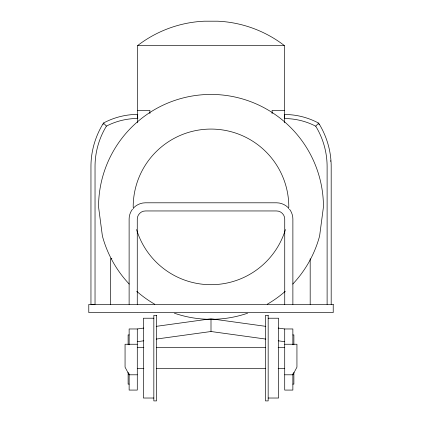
<?xml version="1.0" encoding="UTF-8"?>
<svg xmlns="http://www.w3.org/2000/svg" width="422" height="422" viewBox="0 0 422 422"><rect width="100%" height="100%" fill="white"/><g stroke="black" fill="none" stroke-linecap="round" stroke-linejoin="round"><path stroke-width="0.63" d="M284.296 118.281L284.291 118.556C295.178 118.556 306.071 121.167 315.73 126.204C323.12 138.289 327.113 152.421 327.113 166.59L327.113 304.426M284.375 114.552C296.138 114.378 308.171 117.516 318.631 123.108C326.733 136.058 331.196 151.255 331.186 166.542L331.186 304.426M284.417 118.556L284.497 114.483M288.558 208.769L288.806 206.88A77.806 77.806 0 0 0 211 129.074A77.806 77.806 0 0 0 133.194 206.88L133.442 208.769M137.772 114.668L137.767 114.394C125.867 114.394 113.998 117.395 103.511 123.018C95.414 135.968 90.946 151.171 90.957 166.458L90.957 304.341L95.034 304.341L95.034 166.505C95.029 152.337 99.022 138.205 106.418 126.12C116.076 121.077 126.964 118.471 137.852 118.466M132.482 209.175C130.361 211.981 129.153 215.447 129.121 218.965L129.121 304.426M315.73 126.204L318.631 123.108M133.885 207.571C136.892 204.596 141.048 202.834 145.284 202.803L276.716 202.803C280.952 202.834 285.108 204.596 288.115 207.571M137.667 122.786L137.667 45.544C156.731 30.827 180.373 22.202 204.438 21.195L217.562 21.195C241.627 22.202 265.269 30.827 284.333 45.544L284.333 122.786M129.137 344.774L129.137 328.965L137.287 328.965L143.807 328.068M156.203 326.354L211 318.784L265.797 326.354M137.287 341.699L143.807 340.797M156.203 339.082L211 331.513L265.797 339.082M137.667 45.544L284.333 45.544M137.667 110.406L149.889 110.406L149.889 113.623M284.333 110.406L272.111 110.406L272.111 113.623M111.867 258.76L110.548 258.76L110.548 304.426M153.835 318.22L143.396 318.22L143.396 398.025L153.835 398.025M268.165 318.22L278.604 318.22L278.604 398.025L268.165 398.025M278.193 328.068L284.713 328.965L292.863 328.965L292.863 344.774M129.137 334.941L128.119 334.941L128.119 344.774M292.863 334.941L293.881 334.941L293.881 344.774M137.287 344.246L125.06 344.246L125.06 367.161L129.137 374.799L137.287 374.799M284.713 344.246L296.94 344.246L296.94 367.161L292.863 374.799L284.713 374.799M137.287 347.681L143.865 347.681M156.372 347.681L265.628 347.681M278.135 347.681L284.713 347.681M137.287 368.564L143.865 368.564M156.372 368.564L265.628 368.564M278.135 368.564L284.713 368.564M129.137 384.099L128.119 384.099L128.119 372.304M292.863 384.099L293.881 384.099L293.881 372.304M278.193 340.797L284.713 341.699M103.511 123.018L106.418 126.12M289.518 209.175C291.639 211.981 292.847 215.447 292.879 218.965L292.879 304.426M137.646 114.399L137.73 118.471M310.181 258.76L310.181 304.426M292.863 373.823L292.863 390.076L284.713 390.076L284.713 328.965M284.734 304.426L284.734 219.234C284.882 214.782 280.904 210.8 276.452 210.953L145.548 210.953C141.096 210.8 137.118 214.782 137.266 219.234L137.266 304.426M211 319.417L211 331.513M137.287 328.965L137.287 390.076L129.137 390.076L129.137 373.823M103.079 124.617A1.224 1.224 0 0 1 103.121 124.3M103.437 123.751A1.224 1.224 0 0 1 103.691 123.556M330.616 160.703A1.224 1.224 0 0 1 330.616 161.336M318.452 123.641A1.224 1.224 0 0 1 318.705 123.836M318.9 124.089A1.224 1.224 0 0 1 319.064 124.701M292.773 284.059A112.447 112.447 0 0 0 319.612 235.982L323.447 206.88A112.447 112.447 0 0 0 211 94.433A112.447 112.447 0 0 0 98.553 206.88L102.388 235.982A112.447 112.447 0 0 0 129.227 284.059M285.288 291.291A112.447 112.447 0 0 1 267.221 304.257M247.577 313.208A112.447 112.447 0 0 1 174.423 313.208M154.779 304.257A112.447 112.447 0 0 1 136.712 291.291M285.441 229.526A77.806 77.806 0 0 1 136.559 229.526M333.222 304.426L88.778 304.426L88.778 312.575L333.222 312.575L333.222 304.426M156.509 315.345L153.835 315.345L153.835 400.9L156.509 400.9L156.509 315.345M268.165 315.345L265.491 315.345L265.491 400.9L268.165 400.9L268.165 315.345"/></g></svg>
